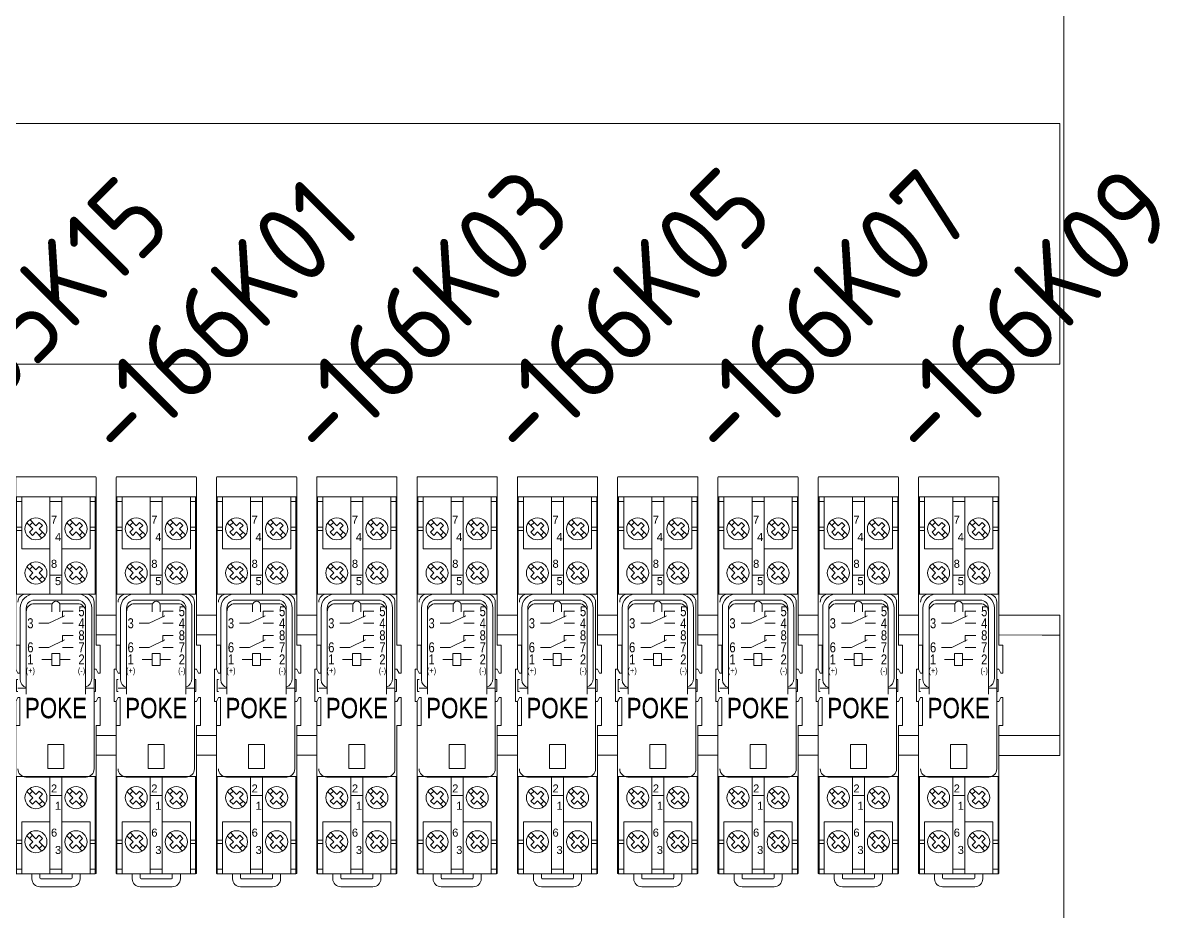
# Model space of a CAD drawing. Header units: millimetres. Extents: x 1359 to 3577, y 1333 to 3557.
# Drawn here: x 3073.1 to 3356.6, y 1703.2 to 1924.7 of the extents above; entities that cross this region are included whole.
import ezdxf

# ---------------------------------------------------------------- set-up
doc = ezdxf.new("R2010")
doc.units = ezdxf.units.MM
doc.layers.add('000-PI-Oprema', color=30, linetype='Continuous', lineweight=5)
doc.layers.add('000-SI-Oprema', color=30, linetype='Continuous', lineweight=0)
doc.layers.add('002-PI-Kabelska kanalica', color=150, linetype='Continuous')
doc.styles.add('NUOVO', font='txt.shx', dxfattribs={"width": 0.8, "height": 0.8})
doc.styles.add('PI0', font='isocpeur.ttf', dxfattribs={"width": 0.9})
doc.styles.get("Standard").update_dxf_attribs({"font": 'arial.ttf'})

# ---------------------------------------------------------------- blocks, each defined once
blk = doc.blocks.new('*U50')
at = {"layer": '002-PI-Kabelska kanalica', "color": 0, "linetype": 'ByBlock', "lineweight": 0}
for p, q in [((-20, 715), (40, 715)), ((-20, -100), (-20, 715)), ((40, -100), (40, 715))]:
    blk.add_line(p, q, dxfattribs=at)
blk = doc.blocks.new('*U53')
at = {"layer": '002-PI-Kabelska kanalica', "color": 0, "linetype": 'ByBlock', "lineweight": 0}
blk.add_line((-20, -100), (-20, 1572), dxfattribs=at)
blk = doc.blocks.new('AMRA POKS')
at = {"layer": '000-PI-Oprema', "color": 0, "linetype": 'ByBlock', "lineweight": 0}
for p, q in [((46895.72, 23999.18), (46899.62, 24001.08)), ((46901.72, 24002.18), (46899.12, 24002.18)), ((46899.12, 24000.68), (46899.12, 24002.18)), ((46893.22, 23999.18), (46895.72, 23999.18)), ((46901.72, 23999.18), (46899.12, 23999.18)), ((46895.72, 23993.18), (46899.62, 23995.08)), ((46901.72, 23996.18), (46899.12, 23996.18)), ((46899.12, 23994.68), (46899.12, 23996.18)), ((46893.22, 23993.18), (46895.72, 23993.18)), ((46896.42, 23991.68), (46896.42, 23988.68)), ((46896.42, 23991.68), (46898.42, 23991.68)), ((46898.42, 23991.68), (46898.42, 23988.68)), ((46901.72, 23993.18), (46899.12, 23993.18)), ((46893.92, 23990.18), (46896.42, 23990.18)), ((46898.42, 23988.68), (46896.42, 23988.68)), ((46901.02, 23990.18), (46898.42, 23990.18))]:
    blk.add_line(p, q, dxfattribs=at)
at = {"layer": '000-SI-Oprema', "color": 0, "linetype": 'ByBlock', "lineweight": 0}
for p, q in [((46887.47, 24035.53), (46887.47, 23987.73)), ((46887.67, 24035.73), (46907.27, 24035.73)), ((46907.47, 24035.53), (46907.47, 23993.73)), ((46887.67, 24030.73), (46887.67, 24006.48)), ((46887.67, 24030.73), (46907.27, 24030.73)), ((46888.97, 24029.51), (46887.67, 24029.51)), ((46888.97, 24030.73), (46888.97, 24017.73)), ((46895.97, 24030.73), (46895.97, 24006.48)), ((46898.97, 24029.51), (46895.97, 24029.51)), ((46898.97, 24030.73), (46898.97, 24006.48)), ((46905.97, 24030.73), (46905.97, 24017.73)), ((46907.27, 24029.51), (46905.97, 24029.51)), ((46907.27, 24030.73), (46907.27, 24006.48)), ((46887.67, 24023.13), (46888.97, 24023.13)), ((46890.17, 24024.24), (46891.69, 24022.73)), ((46890.84, 24023.57), (46891.62, 24024.35)), ((46890.84, 24021.88), (46891.69, 24022.73)), ((46890.95, 24025.02), (46892.47, 24023.5)), ((46892.47, 24023.5), (46893.31, 24024.35)), ((46893.24, 24022.73), (46894.09, 24023.57)), ((46893.24, 24022.73), (46894.76, 24021.21)), ((46893.31, 24024.35), (46894.09, 24023.57)), ((46900.17, 24024.24), (46901.69, 24022.73)), ((46900.84, 24023.57), (46901.62, 24024.35)), ((46900.84, 24021.88), (46901.69, 24022.73)), ((46900.95, 24025.02), (46902.47, 24023.5)), ((46902.47, 24023.5), (46903.31, 24024.35)), ((46903.24, 24022.73), (46904.09, 24023.57)), ((46903.24, 24022.73), (46904.76, 24021.21)), ((46903.31, 24024.35), (46904.09, 24023.57)), ((46907.27, 24023.13), (46905.97, 24023.13)), ((46887.47, 24022.35), (46888.97, 24022.35)), ((46890.84, 24021.88), (46891.62, 24021.1)), ((46891.62, 24021.1), (46892.47, 24021.95)), ((46892.47, 24021.95), (46893.98, 24020.43)), ((46893.31, 24021.1), (46894.09, 24021.88)), ((46900.84, 24021.88), (46901.62, 24021.1)), ((46901.62, 24021.1), (46902.47, 24021.95)), ((46902.47, 24021.95), (46903.98, 24020.43)), ((46903.31, 24021.1), (46904.09, 24021.88)), ((46907.47, 24022.35), (46905.97, 24022.35)), ((46888.97, 24017.73), (46895.97, 24017.73)), ((46905.97, 24017.73), (46898.97, 24017.73)), ((46890.17, 24013.24), (46891.69, 24011.73)), ((46890.84, 24012.57), (46891.62, 24013.35)), ((46890.84, 24010.88), (46891.69, 24011.73)), ((46890.95, 24014.02), (46892.47, 24012.5)), ((46892.47, 24012.5), (46893.31, 24013.35)), ((46893.24, 24011.73), (46894.09, 24012.57)), ((46893.24, 24011.73), (46894.76, 24010.21)), ((46893.31, 24013.35), (46894.09, 24012.57)), ((46900.17, 24013.24), (46901.69, 24011.73)), ((46900.84, 24012.57), (46901.62, 24013.35)), ((46900.84, 24010.88), (46901.69, 24011.73)), ((46900.95, 24014.02), (46902.47, 24012.5)), ((46902.47, 24012.5), (46903.31, 24013.35)), ((46903.24, 24011.73), (46904.09, 24012.57)), ((46903.24, 24011.73), (46904.76, 24010.21)), ((46903.31, 24013.35), (46904.09, 24012.57)), ((46890.84, 24010.88), (46891.62, 24010.1)), ((46891.62, 24010.1), (46892.47, 24010.95)), ((46892.47, 24010.95), (46893.98, 24009.43)), ((46893.31, 24010.1), (46894.09, 24010.88)), ((46898.97, 24011.21), (46895.97, 24011.21)), ((46900.84, 24010.88), (46901.62, 24010.1)), ((46901.62, 24010.1), (46902.47, 24010.95)), ((46902.47, 24010.95), (46903.98, 24009.43)), ((46903.31, 24010.1), (46904.09, 24010.88)), ((46887.47, 24006.48), (46907.47, 24006.48)), ((46904.97, 24006.48), (46889.97, 24006.48)), ((46904.97, 24006.48), (46889.97, 24006.48)), ((46892.07, 24006.48), (46902.87, 24006.48)), ((46892.07, 24006.48), (46902.87, 24006.48)), ((46888.57, 24002.98), (46888.57, 23985.13)), ((46890.07, 24002.98), (46890.07, 23985.13)), ((46892.07, 24004.98), (46902.87, 24004.98)), ((46896.55, 24004.08), (46892.07, 24004.08)), ((46896.47, 24003.68), (46896.47, 24002.08)), ((46902.87, 24004.08), (46898.38, 24004.08)), ((46898.47, 24003.68), (46898.47, 24002.08)), ((46904.87, 24002.98), (46904.87, 23985.43)), ((46906.37, 24002.98), (46906.37, 23985.43)), ((46906.97, 23962.88), (46906.97, 24004.48)), ((46906.97, 23962.88), (46906.97, 24004.48)), ((46890.07, 24002.08), (46890.07, 23981.53)), ((46904.87, 24002.08), (46904.87, 23981.53)), ((46887.47, 23993.73), (46888.47, 23993.73)), ((46888.47, 23993.73), (46888.47, 23986.73)), ((46907.47, 23993.73), (46908.47, 23993.73)), ((46908.47, 23993.73), (46908.47, 23986.73)), ((46886.97, 23979.73), (46886.97, 23987.73)), ((46886.97, 23987.73), (46887.47, 23987.73)), ((46887.47, 23987.73), (46887.97, 23986.73)), ((46887.97, 23986.73), (46888.47, 23986.73)), ((46906.97, 23987.73), (46906.97, 23979.73)), ((46907.47, 23987.73), (46906.97, 23987.73)), ((46907.97, 23986.73), (46907.47, 23987.73)), ((46908.47, 23986.73), (46907.97, 23986.73)), ((46887.62, 23985.18), (46887.62, 23982.18)), ((46887.97, 23985.18), (46887.62, 23985.18)), ((46887.62, 23985.18), (46887.62, 23982.18)), ((46887.97, 23985.18), (46887.62, 23985.18)), ((46890.07, 23983.03), (46887.97, 23983.03)), ((46904.87, 23983.03), (46906.97, 23983.03)), ((46907.32, 23985.18), (46906.97, 23985.18)), ((46907.32, 23985.18), (46906.97, 23985.18)), ((46907.32, 23985.18), (46907.32, 23982.18)), ((46907.32, 23985.18), (46907.32, 23982.18)), ((46887.97, 23980.73), (46887.47, 23979.73)), ((46887.97, 23982.18), (46887.62, 23982.18)), ((46887.97, 23982.18), (46887.62, 23982.18)), ((46888.47, 23980.73), (46887.97, 23980.73)), ((46888.47, 23980.73), (46888.47, 23973.73)), ((46907.32, 23982.18), (46906.97, 23982.18)), ((46907.32, 23982.18), (46906.97, 23982.18)), ((46907.47, 23979.73), (46907.97, 23980.73)), ((46908.47, 23980.73), (46907.97, 23980.73)), ((46908.47, 23980.73), (46908.47, 23973.73)), ((46887.47, 23979.73), (46886.97, 23979.73)), ((46887.47, 23979.73), (46887.47, 23936.93)), ((46907.47, 23979.73), (46906.97, 23979.73)), ((46887.47, 23973.73), (46888.47, 23973.73)), ((46907.47, 23973.73), (46907.47, 23936.93)), ((46907.47, 23973.73), (46908.47, 23973.73)), ((46899.47, 23968.98), (46895.47, 23968.98)), ((46895.47, 23968.98), (46895.47, 23962.98)), ((46899.47, 23968.98), (46899.47, 23962.98)), ((46887.47, 23960.98), (46907.47, 23960.98)), ((46887.67, 23960.98), (46887.67, 23936.73)), ((46889.97, 23960.88), (46904.97, 23960.88)), ((46889.97, 23960.88), (46904.97, 23960.88)), ((46899.47, 23962.98), (46895.47, 23962.98)), ((46895.97, 23960.98), (46895.97, 23936.73)), ((46898.97, 23960.98), (46898.97, 23936.73)), ((46907.27, 23960.98), (46907.27, 23936.73)), ((46890.95, 23958.02), (46892.47, 23956.5)), ((46900.95, 23958.02), (46902.47, 23956.5)), ((46890.17, 23957.24), (46891.69, 23955.73)), ((46890.84, 23956.57), (46891.62, 23957.35)), ((46890.84, 23954.88), (46891.69, 23955.73)), ((46890.84, 23954.88), (46891.62, 23954.1)), ((46891.62, 23954.1), (46892.47, 23954.95)), ((46892.47, 23956.5), (46893.31, 23957.35)), ((46892.47, 23954.95), (46893.98, 23953.43)), ((46893.24, 23955.73), (46894.09, 23956.57)), ((46893.24, 23955.73), (46894.76, 23954.21)), ((46893.31, 23957.35), (46894.09, 23956.57)), ((46893.31, 23954.1), (46894.09, 23954.88)), ((46898.97, 23956.24), (46895.97, 23956.24)), ((46900.17, 23957.24), (46901.69, 23955.73)), ((46900.84, 23956.57), (46901.62, 23957.35)), ((46900.84, 23954.88), (46901.69, 23955.73)), ((46900.84, 23954.88), (46901.62, 23954.1)), ((46901.62, 23954.1), (46902.47, 23954.95)), ((46902.47, 23956.5), (46903.31, 23957.35)), ((46902.47, 23954.95), (46903.98, 23953.43)), ((46903.24, 23955.73), (46904.09, 23956.57)), ((46903.24, 23955.73), (46904.76, 23954.21)), ((46903.31, 23957.35), (46904.09, 23956.57)), ((46903.31, 23954.1), (46904.09, 23954.88)), ((46888.97, 23949.73), (46888.97, 23936.73)), ((46888.97, 23949.73), (46895.97, 23949.73)), ((46905.97, 23949.73), (46898.97, 23949.73)), ((46905.97, 23949.73), (46905.97, 23936.73)), ((46890.17, 23946.24), (46891.69, 23944.73)), ((46890.84, 23945.57), (46891.62, 23946.35)), ((46890.95, 23947.02), (46892.47, 23945.5)), ((46892.47, 23945.5), (46893.31, 23946.35)), ((46893.31, 23946.35), (46894.09, 23945.57)), ((46900.17, 23946.24), (46901.69, 23944.73)), ((46900.84, 23945.57), (46901.62, 23946.35)), ((46900.95, 23947.02), (46902.47, 23945.5)), ((46902.47, 23945.5), (46903.31, 23946.35)), ((46903.31, 23946.35), (46904.09, 23945.57)), ((46887.47, 23945.1), (46888.97, 23945.1)), ((46887.67, 23944.32), (46888.97, 23944.32)), ((46890.84, 23943.88), (46891.69, 23944.73)), ((46890.84, 23943.88), (46891.62, 23943.1)), ((46891.62, 23943.1), (46892.47, 23943.95)), ((46892.47, 23943.95), (46893.98, 23942.43)), ((46893.24, 23944.73), (46894.09, 23945.57)), ((46893.24, 23944.73), (46894.76, 23943.21)), ((46893.31, 23943.1), (46894.09, 23943.88)), ((46900.84, 23943.88), (46901.69, 23944.73)), ((46900.84, 23943.88), (46901.62, 23943.1)), ((46901.62, 23943.1), (46902.47, 23943.95)), ((46902.47, 23943.95), (46903.98, 23942.43)), ((46903.24, 23944.73), (46904.09, 23945.57)), ((46903.24, 23944.73), (46904.76, 23943.21)), ((46903.31, 23943.1), (46904.09, 23943.88)), ((46905.97, 23945.1), (46907.47, 23945.1)), ((46907.27, 23944.32), (46905.97, 23944.32)), ((46888.97, 23937.94), (46887.67, 23937.94)), ((46898.97, 23937.94), (46895.97, 23937.94)), ((46907.27, 23937.94), (46905.97, 23937.94)), ((46891.47, 23935.53), (46891.47, 23936.73)), ((46893.47, 23935.73), (46893.47, 23936.73)), ((46901.27, 23935.53), (46893.67, 23935.53)), ((46901.47, 23936.73), (46901.47, 23935.73)), ((46903.47, 23936.73), (46903.47, 23935.53)), ((46901.47, 23933.53), (46893.47, 23933.53))]:
    blk.add_line(p, q, dxfattribs=at)
for points in [[(46887.47, 24029.43), (46887.47, 24029.44), (46887.47, 24029.45), (46887.48, 24029.46), (46887.49, 24029.47), (46887.51, 24029.48), (46887.52, 24029.49), (46887.54, 24029.49), (46887.57, 24029.5), (46887.59, 24029.5), (46887.61, 24029.51), (46887.64, 24029.51), (46887.67, 24029.51)], [(46907.47, 24029.43), (46907.46, 24029.44), (46907.46, 24029.45), (46907.45, 24029.46), (46907.44, 24029.47), (46907.42, 24029.48), (46907.41, 24029.49), (46907.39, 24029.49), (46907.37, 24029.5), (46907.34, 24029.5), (46907.32, 24029.51), (46907.29, 24029.51), (46907.27, 24029.51)], [(46887.67, 24023.13), (46887.64, 24023.13), (46887.61, 24023.13), (46887.59, 24023.13), (46887.57, 24023.12), (46887.54, 24023.12), (46887.52, 24023.11), (46887.51, 24023.1), (46887.49, 24023.09), (46887.48, 24023.08), (46887.47, 24023.08), (46887.47, 24023.07), (46887.47, 24023.05)], [(46907.27, 24023.13), (46907.29, 24023.13), (46907.32, 24023.13), (46907.34, 24023.13), (46907.37, 24023.12), (46907.39, 24023.12), (46907.41, 24023.11), (46907.42, 24023.1), (46907.44, 24023.09), (46907.45, 24023.08), (46907.46, 24023.08), (46907.46, 24023.07), (46907.47, 24023.05)], [(46887.67, 23944.32), (46887.64, 23944.32), (46887.61, 23944.32), (46887.59, 23944.32), (46887.57, 23944.33), (46887.54, 23944.33), (46887.52, 23944.34), (46887.51, 23944.35), (46887.49, 23944.36), (46887.48, 23944.37), (46887.47, 23944.38), (46887.47, 23944.39), (46887.47, 23944.4)], [(46907.47, 23944.4), (46907.46, 23944.39), (46907.46, 23944.38), (46907.45, 23944.37), (46907.44, 23944.36), (46907.42, 23944.35), (46907.41, 23944.34), (46907.39, 23944.33), (46907.37, 23944.33), (46907.34, 23944.32), (46907.32, 23944.32), (46907.29, 23944.32), (46907.27, 23944.32)], [(46887.47, 23938.02), (46887.47, 23938.01), (46887.47, 23938), (46887.48, 23937.99), (46887.49, 23937.98), (46887.51, 23937.97), (46887.52, 23937.96), (46887.54, 23937.96), (46887.57, 23937.95), (46887.59, 23937.95), (46887.61, 23937.94), (46887.64, 23937.94), (46887.67, 23937.94)], [(46907.27, 23937.94), (46907.29, 23937.94), (46907.32, 23937.94), (46907.34, 23937.95), (46907.37, 23937.95), (46907.39, 23937.96), (46907.41, 23937.96), (46907.42, 23937.97), (46907.44, 23937.98), (46907.45, 23937.99), (46907.46, 23938), (46907.46, 23938.01), (46907.47, 23938.02)]]:
    blk.add_lwpolyline(points, dxfattribs=at)
at = {"layer": '000-SI-Oprema', "color": 0, "linetype": 'ByBlock', "lineweight": 0, "ltscale": 0.25}
blk.add_lwpolyline([(46887.63, 23936.73), (46907.27, 23936.73)], dxfattribs=at)
at = {"layer": '000-SI-Oprema', "color": 0, "linetype": 'ByBlock', "lineweight": 0}
for centre in [(46892.47, 24022.73), (46902.47, 24022.73), (46892.47, 24011.73), (46902.47, 24011.73), (46892.47, 23955.73), (46902.47, 23955.73), (46892.47, 23944.73), (46902.47, 23944.73)]:
    blk.add_circle(centre, 2.75, dxfattribs=at)
for centre, radius, start, end in [((46887.67, 24035.53), 0.2, 90, 180), ((46907.27, 24035.53), 0.2, 0, 90), ((46887.67, 24030.53), 0.2, 90, 180), ((46907.27, 24030.53), 0.2, 0, 90), ((46889.97, 24004.48), 2, 90, 180), ((46889.97, 24004.48), 2, 90, 180), ((46892.07, 24002.98), 3.5, 90, 180), ((46902.87, 24002.98), 3.5, 0, 90), ((46904.97, 24004.48), 2, 0, 90), ((46904.97, 24004.48), 2, 0, 90), ((46892.07, 24002.98), 2, 90, 180), ((46892.07, 24002.08), 2, 90, 180), ((46897.47, 24003.68), 1, 0, 180), ((46902.87, 24002.98), 2, 0, 90), ((46902.87, 24002.08), 2, 0, 90), ((46890.57, 23985.13), 2, 180, 255.5225), ((46904.07, 23985.43), 2.3, 290.3544, 0), ((46889.97, 23962.88), 2, 180, 270), ((46889.97, 23962.88), 2, 180, 270), ((46904.97, 23962.88), 2, 270, 0), ((46904.97, 23962.88), 2, 270, 0), ((46887.67, 23936.93), 0.2, 180, 270), ((46893.47, 23935.53), 2, 180, 270), ((46893.67, 23935.73), 0.2, 180, 270), ((46901.27, 23935.73), 0.2, 270, 0), ((46901.47, 23935.53), 2, 270, 0), ((46907.27, 23936.93), 0.2, 270, 0)]:
    blk.add_arc(centre, radius, start, end, dxfattribs=at)
at = {"layer": '000-PI-Oprema', "color": 0, "linetype": 'ByBlock', "lineweight": 0, "attachment_point": 5, "style": 'NUOVO'}
for s, width, heights, insert, char_height in [('{\\fArial|b0|i0|c238|p34;5}', 4.25, [2.89], (46903.84, 24002.18), 2.5), ('{\\fArial|b0|i0|c238|p34;3}', 4.25, [2.89], (46891.09, 23999.18), 2.5), ('{\\fArial|b0|i0|c238|p34;4}', 4.25, [2.89], (46903.84, 23999.18), 2.5), ('{\\fArial|b0|i0|c238|p34;8}', 4.25, [2.89], (46903.84, 23996.18), 2.5), ('{\\fArial|b0|i0|c238|p34;6}', 4.25, [2.89], (46891.09, 23993.18), 2.5), ('{\\fArial|b0|i0|c238|p34;7}', 4.25, [2.89], (46903.84, 23993.18), 2.5), ('{\\fArial|b0|i0|c238|p34;1}', 4.25, [2.89], (46891.09, 23990.18), 2.5), ('{\\fArial|b0|i0|c238|p34;2}', 4.25, [2.89], (46903.84, 23990.18), 2.5), ('{\\fArial|b0|i0|c238|p34;(+)}', 4.25, [2.89], (46891.09, 23987.18), 1.5), ('{\\fArial|b0|i0|c238|p34;(-)}', 4.25, [2.89], (46903.84, 23987.18), 1.5), ('{\\fArial|b0|i0|c238|p34;POK\\fArial|b0|i0|c0|p34;E}', 17, [0], (46897.47, 23978.08), 5)]:
    blk.add_mtext_dynamic_manual_height_columns(s, width=width, gutter_width=4, heights=heights, dxfattribs=dict(at, insert=insert, char_height=char_height))
at = {"layer": '000-SI-Oprema', "color": 0, "linetype": 'ByBlock', "lineweight": 0, "char_height": 1.9995, "width": 2.5471}
for s, insert, attachment_point in [('{\\fArial|b0|i0|c0|p34;7}', (46896.22, 24026.02), 1), ('{\\fArial|b0|i0|c0|p34;4}', (46898.77, 24021.7), 3), ('{\\fArial|b0|i0|c0|p34;8}', (46896.22, 24015.02), 1), ('{\\fArial|b0|i0|c0|p34;5}', (46898.77, 24010.7), 3), ('{\\fArial|b0|i0|c0|p34;2}', (46896.22, 23959.02), 1), ('{\\fArial|b0|i0|c0|p34;1}', (46898.77, 23954.7), 3), ('{\\fArial|b0|i0|c0|p34;6}', (46896.22, 23948.02), 1), ('{\\fArial|b0|i0|c0|p34;3}', (46898.77, 23943.7), 3)]:
    blk.add_mtext(s, dxfattribs=dict(at, insert=insert, attachment_point=attachment_point))
at = {"layer": '000-SI-Oprema', "color": 0, "linetype": 'ByBlock', "lineweight": 0, "insert": (46897.47, 23977.98), "char_height": 5, "attachment_point": 5, "style": 'NUOVO'}
blk.add_mtext_dynamic_manual_height_columns('{\\fArial|b0|i0|c238|p34;POK\\fArial|b0|i0|c0|p34;E}', width=17, gutter_width=4, heights=[0], dxfattribs=at)

msp = doc.modelspace()

# ---------------------------------------------------------------- linework, layer by layer
at = {"layer": '002-PI-Kabelska kanalica', "color": 0, "linetype": 'ByBlock', "lineweight": 0, "ltscale": 0.25}
for points in [[(3091.338, 1777.056), (3096.338, 1777.056)], [(3116.338, 1777.056), (3121.338, 1777.056)], [(3141.338, 1777.056), (3146.338, 1777.056)], [(3191.338, 1777.056), (3196.338, 1777.056)], [(3216.338, 1777.056), (3221.338, 1777.056)], [(3241.338, 1777.056), (3246.338, 1777.056)], [(3266.338, 1777.056), (3271.338, 1777.056)], [(3291.338, 1777.056), (3296.338, 1777.056)], [(3316.338, 1777.056), (3327.165, 1777.056)], [(3327.165, 1777.056), (3331.571, 1777.056)], [(3331.571, 1742.056), (3331.571, 1777.056)], [(3091.338, 1772.146), (3096.338, 1772.146)], [(3116.338, 1772.146), (3121.338, 1772.146)], [(3141.338, 1772.146), (3146.338, 1772.146)], [(3191.338, 1772.146), (3196.338, 1772.146)], [(3216.338, 1772.146), (3221.338, 1772.146)], [(3241.338, 1772.146), (3246.338, 1772.146)], [(3266.338, 1772.146), (3271.338, 1772.146)], [(3291.338, 1772.146), (3296.338, 1772.146)], [(3316.338, 1772.146), (3327.165, 1772.056)], [(3327.165, 1772.056), (3331.571, 1772.056)], [(3091.338, 1747.055), (3096.338, 1747.055)], [(3116.338, 1747.055), (3121.338, 1747.055)], [(3141.338, 1747.055), (3146.338, 1747.055)], [(3191.338, 1747.055), (3196.338, 1747.055)], [(3216.338, 1747.055), (3221.338, 1747.055)], [(3241.338, 1747.055), (3246.338, 1747.055)], [(3266.338, 1747.055), (3271.338, 1747.055)], [(3291.338, 1747.055), (3296.338, 1747.055)], [(3316.338, 1747.055), (3331.571, 1747.055)], [(3327.165, 1747.056), (3331.571, 1747.056)], [(3091.338, 1742.144), (3096.338, 1742.144)], [(3116.338, 1742.144), (3121.338, 1742.144)], [(3141.338, 1742.144), (3146.338, 1742.144)], [(3191.338, 1742.144), (3196.338, 1742.144)], [(3216.338, 1742.144), (3221.338, 1742.144)], [(3241.338, 1742.144), (3246.338, 1742.144)], [(3266.338, 1742.144), (3271.338, 1742.144)], [(3291.338, 1742.144), (3296.338, 1742.144)], [(3316.338, 1742.056), (3331.571, 1742.056)]]:
    msp.add_lwpolyline(points, dxfattribs=at)

# ---------------------------------------------------------------- block references
for p in [(-43816.128, -22224.176), (-43791.128, -22224.176), (-43766.128, -22224.176), (-43741.128, -22224.176), (-43716.128, -22224.176), (-43691.128, -22224.176), (-43666.128, -22224.176), (-43641.128, -22224.176), (-43616.128, -22224.176), (-43591.128, -22224.176)]:
    msp.add_blockref('AMRA POKS', p)
at = {"layer": '002-PI-Kabelska kanalica', "color": 0, "linetype": 'ByBlock', "lineweight": 0, "xscale": -1, "rotation": 180}
msp.add_blockref('*U53', (3352.571, 3251.556), dxfattribs=at)
at = {"layer": '002-PI-Kabelska kanalica', "color": 0, "linetype": 'ByBlock', "lineweight": 0, "rotation": 270}
msp.add_blockref('*U50', (2616.571, 1879.556), dxfattribs=at)

# ---------------------------------------------------------------- texts
at = {"layer": '002-PI-Kabelska kanalica', "color": 0, "linetype": 'ByBlock', "lineweight": 0, "style": 'PI0', "width": 0.9}
for s, p in [('-166K05', (3199.197, 1813.989)), ('-166K07', (3249.197, 1813.989)), ('-165K15', (3051.372, 1813.989)), ('-166K03', (3149.197, 1813.989)), ('-166K09', (3299.197, 1813.989)), ('-166K01', (3098.932, 1813.954))]:
    msp.add_text(s, height=20, rotation=45, dxfattribs=at).set_placement(p)

doc.saveas('drawing.dxf')
